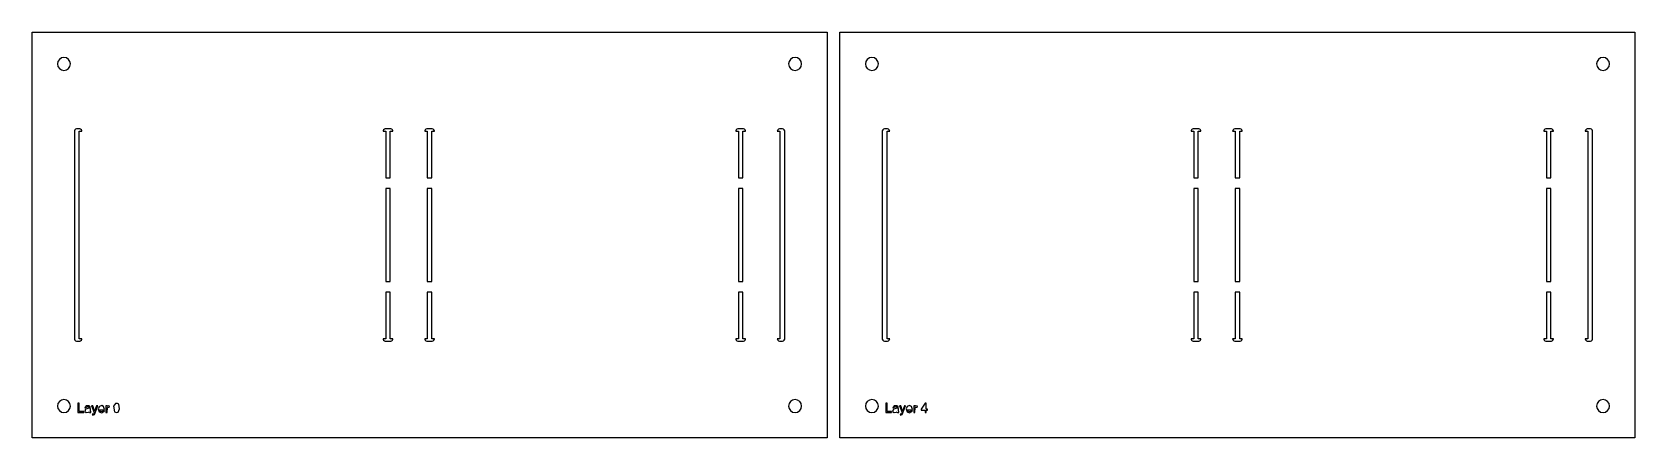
# Model space of a CAD drawing. Header units: metres. Extents: x -77 to 541, y -78 to 78.
import ezdxf

# ---------------------------------------------------------------- set-up
doc = ezdxf.new("R2010")
doc.units = ezdxf.units.M

msp = doc.modelspace()

# ---------------------------------------------------------------- linework, layer by layer
for points in [[(229.31, 78.31), (229.31, -78.31), (-77.31, -78.31), (-77.31, 78.31), (229.31, 78.31)], [(540.92, 78.31), (540.92, -78.31), (234.31, -78.31), (234.31, 78.31), (540.92, 78.31)], [(-66.77, 67.77), (-67.31, 66.96), (-67.5, 66), (-67.31, 65.04), (-66.77, 64.23), (-65.96, 63.69), (-65, 63.5), (-64.04, 63.69), (-63.23, 64.23), (-62.69, 65.04), (-62.5, 66), (-62.69, 66.96), (-63.23, 67.77), (-64.04, 68.31), (-65, 68.5), (-65.96, 68.31), (-66.77, 67.77)], [(215.23, 67.77), (214.69, 66.96), (214.5, 66), (214.69, 65.04), (215.23, 64.23), (216.04, 63.69), (217, 63.5), (217.96, 63.69), (218.77, 64.23), (219.31, 65.04), (219.5, 66), (219.31, 66.96), (218.77, 67.77), (217.96, 68.31), (217, 68.5), (216.04, 68.31), (215.23, 67.77)], [(244.85, 67.77), (244.31, 66.96), (244.12, 66), (244.31, 65.04), (244.85, 64.23), (245.66, 63.69), (246.62, 63.5), (247.57, 63.69), (248.38, 64.23), (248.93, 65.04), (249.12, 66), (248.93, 66.96), (248.38, 67.77), (247.57, 68.31), (246.62, 68.5), (245.66, 68.31), (244.85, 67.77)], [(526.85, 67.77), (526.31, 66.96), (526.12, 66), (526.31, 65.04), (526.85, 64.23), (527.66, 63.69), (528.62, 63.5), (529.57, 63.69), (530.38, 64.23), (530.93, 65.04), (531.12, 66), (530.93, 66.96), (530.38, 67.77), (529.57, 68.31), (528.62, 68.5), (527.66, 68.31), (526.85, 67.77)], [(-58.15, 40.19), (-58.15, 40.19), (-58.3, 40.55), (-58.3, 40.55), (-58.58, 40.83), (-58.58, 40.83), (-58.94, 40.98), (-58.94, 40.98), (-59.14, 41), (-60, 41), (-60.19, 40.98), (-60.19, 40.98), (-60.55, 40.83), (-60.55, 40.83), (-60.83, 40.55), (-60.83, 40.55), (-60.98, 40.19), (-60.98, 40.19), (-61, 40), (-61, -40), (-60.98, -40.19), (-60.98, -40.19), (-60.83, -40.55), (-60.83, -40.55), (-60.55, -40.83), (-60.55, -40.83), (-60.19, -40.98), (-60.19, -40.98), (-60, -41), (-59.14, -41), (-58.94, -40.98), (-58.94, -40.98), (-58.58, -40.83), (-58.58, -40.83), (-58.3, -40.55), (-58.3, -40.55), (-58.15, -40.19), (-58.15, -40.19), (-58.14, -40), (-59.13, -40), (-59.13, 40), (-58.14, 40), (-58.15, 40.19)], [(60.87, 40), (61.86, 40), (61.85, 40.19), (61.85, 40.19), (61.7, 40.55), (61.7, 40.55), (61.42, 40.83), (61.42, 40.83), (61.06, 40.98), (61.06, 40.98), (60.86, 41), (59.14, 41), (58.94, 40.98), (58.94, 40.98), (58.58, 40.83), (58.58, 40.83), (58.3, 40.55), (58.3, 40.55), (58.15, 40.19), (58.15, 40.19), (58.14, 40), (59.13, 40), (59.13, 22), (60.87, 22), (60.87, 40)], [(76.87, 40), (77.86, 40), (77.85, 40.19), (77.85, 40.19), (77.7, 40.55), (77.7, 40.55), (77.42, 40.83), (77.42, 40.83), (77.06, 40.98), (77.06, 40.98), (76.86, 41), (75.14, 41), (74.94, 40.98), (74.94, 40.98), (74.58, 40.83), (74.58, 40.83), (74.3, 40.55), (74.3, 40.55), (74.15, 40.19), (74.15, 40.19), (74.14, 40), (75.13, 40), (75.13, 22), (76.87, 22), (76.87, 40)], [(196.87, 40), (197.86, 40), (197.85, 40.19), (197.85, 40.19), (197.7, 40.55), (197.7, 40.55), (197.42, 40.83), (197.42, 40.83), (197.06, 40.98), (197.06, 40.98), (196.86, 41), (195.14, 41), (194.94, 40.98), (194.94, 40.98), (194.58, 40.83), (194.58, 40.83), (194.3, 40.55), (194.3, 40.55), (194.15, 40.19), (194.15, 40.19), (194.14, 40), (195.13, 40), (195.13, 22), (196.87, 22), (196.87, 40)], [(210.15, -40.19), (210.15, -40.19), (210.3, -40.55), (210.3, -40.55), (210.58, -40.83), (210.58, -40.83), (210.94, -40.98), (210.94, -40.98), (211.14, -41), (212, -41), (212.19, -40.98), (212.19, -40.98), (212.55, -40.83), (212.55, -40.83), (212.83, -40.55), (212.83, -40.55), (212.98, -40.19), (212.98, -40.19), (213, -40), (213, 40), (212.98, 40.19), (212.98, 40.19), (212.83, 40.55), (212.83, 40.55), (212.55, 40.83), (212.55, 40.83), (212.19, 40.98), (212.19, 40.98), (212, 41), (211.14, 41), (210.94, 40.98), (210.94, 40.98), (210.58, 40.83), (210.58, 40.83), (210.3, 40.55), (210.3, 40.55), (210.15, 40.19), (210.15, 40.19), (210.14, 40), (211.13, 40), (211.13, -40), (210.14, -40), (210.15, -40.19)], [(253.46, 40.19), (253.46, 40.19), (253.31, 40.55), (253.31, 40.55), (253.04, 40.83), (253.04, 40.83), (252.68, 40.98), (252.68, 40.98), (252.48, 41), (251.62, 41), (251.42, 40.98), (251.42, 40.98), (251.06, 40.83), (251.06, 40.83), (250.79, 40.55), (250.79, 40.55), (250.64, 40.19), (250.64, 40.19), (250.62, 40), (250.62, -40), (250.64, -40.19), (250.64, -40.19), (250.79, -40.55), (250.79, -40.55), (251.06, -40.83), (251.06, -40.83), (251.42, -40.98), (251.42, -40.98), (251.62, -41), (252.48, -41), (252.68, -40.98), (252.68, -40.98), (253.04, -40.83), (253.04, -40.83), (253.31, -40.55), (253.31, -40.55), (253.46, -40.19), (253.46, -40.19), (253.48, -40), (252.48, -40), (252.48, 40), (253.48, 40), (253.46, 40.19)], [(372.48, 40), (373.48, 40), (373.46, 40.19), (373.46, 40.19), (373.31, 40.55), (373.31, 40.55), (373.04, 40.83), (373.04, 40.83), (372.68, 40.98), (372.68, 40.98), (372.48, 41), (370.75, 41), (370.56, 40.98), (370.56, 40.98), (370.2, 40.83), (370.2, 40.83), (369.92, 40.55), (369.92, 40.55), (369.77, 40.19), (369.77, 40.19), (369.75, 40), (370.75, 40), (370.75, 22), (372.48, 22), (372.48, 40)], [(388.48, 40), (389.48, 40), (389.46, 40.19), (389.46, 40.19), (389.31, 40.55), (389.31, 40.55), (389.04, 40.83), (389.04, 40.83), (388.68, 40.98), (388.68, 40.98), (388.48, 41), (386.75, 41), (386.56, 40.98), (386.56, 40.98), (386.2, 40.83), (386.2, 40.83), (385.92, 40.55), (385.92, 40.55), (385.77, 40.19), (385.77, 40.19), (385.75, 40), (386.75, 40), (386.75, 22), (388.48, 22), (388.48, 40)], [(508.48, 40), (509.48, 40), (509.46, 40.19), (509.46, 40.19), (509.31, 40.55), (509.31, 40.55), (509.04, 40.83), (509.04, 40.83), (508.68, 40.98), (508.68, 40.98), (508.48, 41), (506.75, 41), (506.56, 40.98), (506.56, 40.98), (506.2, 40.83), (506.2, 40.83), (505.92, 40.55), (505.92, 40.55), (505.77, 40.19), (505.77, 40.19), (505.75, 40), (506.75, 40), (506.75, 22), (508.48, 22), (508.48, 40)], [(521.77, -40.19), (521.77, -40.19), (521.92, -40.55), (521.92, -40.55), (522.2, -40.83), (522.2, -40.83), (522.56, -40.98), (522.56, -40.98), (522.75, -41), (523.61, -41), (523.81, -40.98), (523.81, -40.98), (524.17, -40.83), (524.17, -40.83), (524.45, -40.55), (524.45, -40.55), (524.6, -40.19), (524.6, -40.19), (524.61, -40), (524.61, 40), (524.6, 40.19), (524.6, 40.19), (524.45, 40.55), (524.45, 40.55), (524.17, 40.83), (524.17, 40.83), (523.81, 40.98), (523.81, 40.98), (523.61, 41), (522.75, 41), (522.56, 40.98), (522.56, 40.98), (522.2, 40.83), (522.2, 40.83), (521.92, 40.55), (521.92, 40.55), (521.77, 40.19), (521.77, 40.19), (521.75, 40), (522.75, 40), (522.75, -40), (521.75, -40), (521.77, -40.19)], [(60.87, 18), (59.13, 18), (59.13, -18), (60.87, -18), (60.87, 18)], [(75.13, -18), (76.87, -18), (76.87, 18), (75.13, 18), (75.13, -18)], [(196.87, 18), (195.13, 18), (195.13, -18), (196.87, -18), (196.87, 18)], [(372.48, 18), (370.75, 18), (370.75, -18), (372.48, -18), (372.48, 18)], [(386.75, -18), (388.48, -18), (388.48, 18), (386.75, 18), (386.75, -18)], [(508.48, 18), (506.75, 18), (506.75, -18), (508.48, -18), (508.48, 18)], [(58.15, -40.19), (58.15, -40.19), (58.3, -40.55), (58.3, -40.55), (58.58, -40.83), (58.58, -40.83), (58.94, -40.98), (58.94, -40.98), (59.14, -41), (60.86, -41), (61.06, -40.98), (61.06, -40.98), (61.42, -40.83), (61.42, -40.83), (61.7, -40.55), (61.7, -40.55), (61.85, -40.19), (61.85, -40.19), (61.86, -40), (60.87, -40), (60.87, -22), (59.13, -22), (59.13, -40), (58.14, -40), (58.15, -40.19)], [(74.15, -40.19), (74.3, -40.55), (74.3, -40.55), (74.58, -40.83), (74.58, -40.83), (74.94, -40.98), (74.94, -40.98), (75.14, -41), (76.86, -41), (77.06, -40.98), (77.06, -40.98), (77.42, -40.83), (77.42, -40.83), (77.7, -40.55), (77.7, -40.55), (77.85, -40.19), (77.85, -40.19), (77.86, -40), (76.87, -40), (76.87, -22), (75.13, -22), (75.13, -40), (74.14, -40), (74.15, -40.19), (74.15, -40.19)], [(194.15, -40.19), (194.15, -40.19), (194.3, -40.55), (194.3, -40.55), (194.58, -40.83), (194.58, -40.83), (194.94, -40.98), (194.94, -40.98), (195.14, -41), (196.86, -41), (197.06, -40.98), (197.06, -40.98), (197.42, -40.83), (197.42, -40.83), (197.7, -40.55), (197.7, -40.55), (197.85, -40.19), (197.85, -40.19), (197.86, -40), (196.87, -40), (196.87, -22), (195.13, -22), (195.13, -40), (194.14, -40), (194.15, -40.19)], [(369.77, -40.19), (369.77, -40.19), (369.92, -40.55), (369.92, -40.55), (370.2, -40.83), (370.2, -40.83), (370.56, -40.98), (370.56, -40.98), (370.75, -41), (372.48, -41), (372.68, -40.98), (372.68, -40.98), (373.04, -40.83), (373.04, -40.83), (373.31, -40.55), (373.31, -40.55), (373.46, -40.19), (373.46, -40.19), (373.48, -40), (372.48, -40), (372.48, -22), (370.75, -22), (370.75, -40), (369.75, -40), (369.77, -40.19)], [(385.77, -40.19), (385.92, -40.55), (385.92, -40.55), (386.2, -40.83), (386.2, -40.83), (386.56, -40.98), (386.56, -40.98), (386.75, -41), (388.48, -41), (388.68, -40.98), (388.68, -40.98), (389.04, -40.83), (389.04, -40.83), (389.31, -40.55), (389.31, -40.55), (389.46, -40.19), (389.46, -40.19), (389.48, -40), (388.48, -40), (388.48, -22), (386.75, -22), (386.75, -40), (385.75, -40), (385.77, -40.19), (385.77, -40.19)], [(505.77, -40.19), (505.77, -40.19), (505.92, -40.55), (505.92, -40.55), (506.2, -40.83), (506.2, -40.83), (506.56, -40.98), (506.56, -40.98), (506.75, -41), (508.48, -41), (508.68, -40.98), (508.68, -40.98), (509.04, -40.83), (509.04, -40.83), (509.31, -40.55), (509.31, -40.55), (509.46, -40.19), (509.46, -40.19), (509.48, -40), (508.48, -40), (508.48, -22), (506.75, -22), (506.75, -40), (505.75, -40), (505.77, -40.19)], [(-66.77, -64.23), (-67.31, -65.04), (-67.5, -66), (-67.31, -66.96), (-66.77, -67.77), (-65.96, -68.31), (-65, -68.5), (-64.04, -68.31), (-63.23, -67.77), (-62.69, -66.96), (-62.5, -66), (-62.69, -65.04), (-63.23, -64.23), (-64.04, -63.69), (-65, -63.5), (-65.96, -63.69), (-66.77, -64.23)], [(-57.4, -68.08), (-59.16, -68.08), (-59.16, -64.92), (-59.63, -64.92), (-59.63, -68.5), (-57.4, -68.5), (-57.4, -68.08)], [(-54.65, -68.5), (-54.84, -66.32), (-55.34, -65.9), (-56.38, -65.94), (-56.96, -66.65), (-55.73, -66.22), (-55.31, -66.41), (-55.23, -66.85), (-56.72, -67.22), (-57, -68.06), (-56.46, -68.53), (-55.48, -68.39), (-55.2, -68.18), (-55.11, -68.5), (-54.65, -68.5)], [(-53.63, -69.03), (-54.07, -69.11), (-53.92, -69.55), (-53.26, -69.21), (-51.98, -65.91), (-52.42, -65.91), (-53.16, -68.01), (-53.88, -65.91), (-54.36, -65.91), (-53.37, -68.5), (-53.63, -69.03)], [(-50.21, -68.13), (-50.82, -68.14), (-51.29, -67.4), (-49.37, -67.32), (-49.69, -66.2), (-50.44, -65.85), (-51.35, -66.14), (-51.75, -67.1), (-51.42, -68.21), (-50.43, -68.56), (-49.53, -68.07), (-49.38, -67.72), (-49.83, -67.66), (-50.21, -68.13)], [(-48.38, -66.2), (-48.44, -65.91), (-48.83, -65.91), (-48.83, -68.5), (-48.39, -68.5), (-48.27, -66.52), (-47.58, -66.4), (-47.42, -65.99), (-47.99, -65.86), (-48.38, -66.2)], [(-44.13, -68.39), (-43.57, -67.09), (-43.89, -65.31), (-44.41, -64.95), (-45.15, -64.98), (-45.85, -66.06), (-45.54, -68.19), (-44.93, -68.55), (-44.13, -68.39)], [(215.23, -64.23), (214.69, -65.04), (214.5, -66), (214.69, -66.96), (215.23, -67.77), (216.04, -68.31), (217, -68.5), (217.96, -68.31), (218.77, -67.77), (219.31, -66.96), (219.5, -66), (219.31, -65.04), (218.77, -64.23), (217.96, -63.69), (217, -63.5), (216.04, -63.69), (215.23, -64.23)], [(244.85, -64.23), (244.31, -65.04), (244.12, -66), (244.31, -66.96), (244.85, -67.77), (245.66, -68.31), (246.62, -68.5), (247.57, -68.31), (248.38, -67.77), (248.93, -66.96), (249.12, -66), (248.93, -65.04), (248.38, -64.23), (247.57, -63.69), (246.62, -63.5), (245.66, -63.69), (244.85, -64.23)], [(252.46, -68.08), (252.46, -64.92), (251.98, -64.92), (251.98, -68.5), (254.22, -68.5), (254.22, -68.08), (252.46, -68.08)], [(256.97, -68.5), (256.77, -66.32), (256.27, -65.9), (255.23, -65.94), (254.65, -66.65), (255.89, -66.22), (256.3, -66.41), (256.38, -66.85), (254.89, -67.22), (254.61, -68.06), (255.15, -68.53), (256.13, -68.39), (256.42, -68.18), (256.51, -68.5), (256.97, -68.5)], [(257.99, -69.03), (257.55, -69.11), (257.69, -69.55), (258.35, -69.21), (259.63, -65.91), (259.19, -65.91), (258.46, -68.01), (257.73, -65.91), (257.26, -65.91), (258.24, -68.5), (257.99, -69.03)], [(261.4, -68.13), (260.8, -68.14), (260.32, -67.4), (262.25, -67.32), (261.92, -66.2), (261.17, -65.85), (260.27, -66.14), (259.86, -67.1), (260.19, -68.21), (261.18, -68.56), (262.08, -68.07), (262.24, -67.72), (261.78, -67.66), (261.4, -68.13)], [(263.24, -66.2), (263.18, -65.91), (262.78, -65.91), (262.78, -68.5), (263.22, -68.5), (263.34, -66.52), (264.04, -66.4), (264.19, -65.99), (263.62, -65.86), (263.24, -66.2)], [(265.58, -67.24), (265.58, -67.64), (267.13, -67.64), (267.13, -68.5), (267.57, -68.5), (267.57, -67.64), (268.05, -67.64), (268.05, -67.24), (267.57, -67.24), (267.57, -64.92), (267.21, -64.92), (265.58, -67.24)], [(526.85, -64.23), (526.31, -65.04), (526.12, -66), (526.31, -66.96), (526.85, -67.77), (527.66, -68.31), (528.62, -68.5), (529.57, -68.31), (530.38, -67.77), (530.93, -66.96), (531.12, -66), (530.93, -65.04), (530.38, -64.23), (529.57, -63.69), (528.62, -63.5), (527.66, -63.69), (526.85, -64.23)]]:
    msp.add_lwpolyline(points)

doc.saveas('drawing.dxf')
